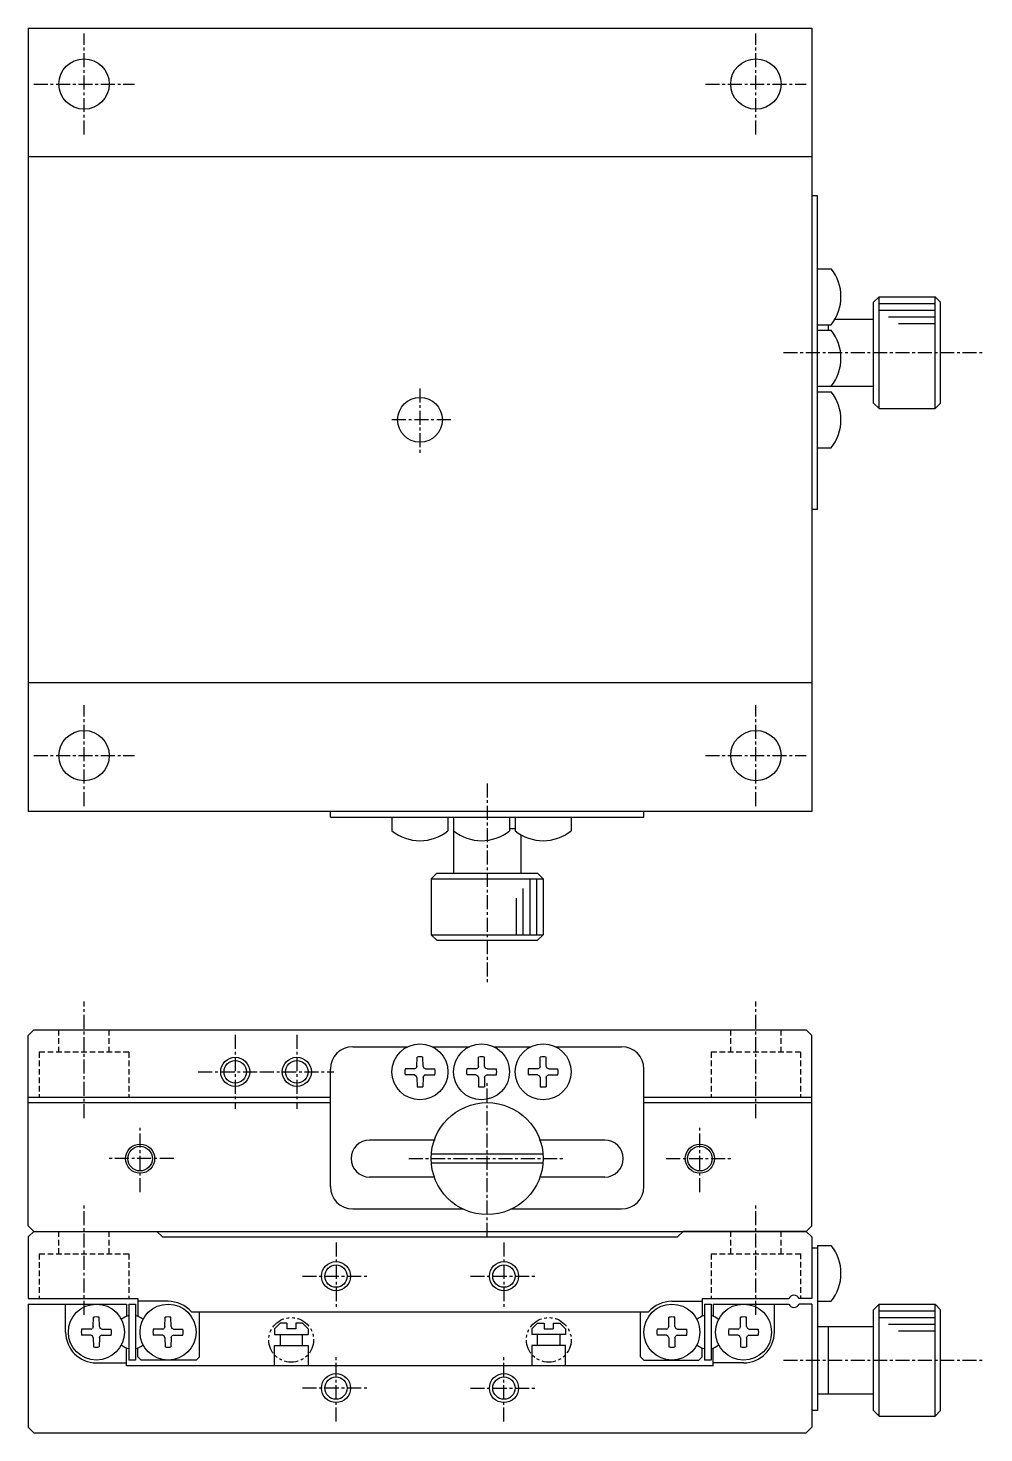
# Model space of a CAD drawing. Extents: x 83 to 293, y 48 to 319.
# Drawn here: x 152.5 to 237.9, y 193.1 to 318.6 of the extents above; entities that cross this region are included whole.
import ezdxf

# ---------------------------------------------------------------- set-up
doc = ezdxf.new("R2010")
doc.units = 0
for name, pattern in [('CENTER', [2, 1.25, -0.25, 0.25, -0.25]), ('DASHED', [0.75, 0.5, -0.25]), ('PHANTOM', [2.5, 1.25, -0.25, 0.25, -0.25, 0.25, -0.25])]:
    doc.linetypes.add(name, pattern=pattern)
doc.layers.get('0').update_dxf_attribs({"linetype": 'CONTINUOUS'})
doc.layers.add('CENTER', color=1, linetype='CENTER')

msp = doc.modelspace()

# ---------------------------------------------------------------- linework, layer by layer
at = {"color": 7, "linetype": 'CONTINUOUS'}
for p, q in [((152.49, 318.63), (222.49, 318.63)), ((152.49, 318.63), (152.49, 248.63)), ((222.49, 318.63), (222.49, 248.63)), ((222.49, 307.13), (152.49, 307.13)), ((222.99, 303.63), (222.49, 303.63)), ((222.99, 275.63), (222.99, 303.63)), ((222.99, 297.13), (224.21, 297.13)), ((227.99, 294.13), (228.49, 294.63)), ((227.99, 285.13), (227.99, 294.13)), ((228.49, 284.63), (228.49, 294.63)), ((228.49, 294.63), (233.49, 294.63)), ((233.49, 284.63), (233.49, 294.63)), ((233.49, 294.63), (233.99, 294.13)), ((233.99, 285.13), (233.99, 294.13)), ((224.55, 292.63), (227.99, 292.63)), ((222.99, 292.13), (224.21, 292.13)), ((222.99, 291.63), (224.21, 291.63)), ((223.99, 291.63), (223.99, 292.13)), ((222.99, 286.63), (224.21, 286.63)), ((224.21, 286.63), (227.99, 286.63)), ((222.99, 286.13), (224.21, 286.13)), ((228.49, 284.63), (227.99, 285.13)), ((233.99, 285.13), (233.49, 284.63)), ((228.49, 284.63), (233.49, 284.63)), ((222.99, 281.13), (224.21, 281.13)), ((222.99, 275.63), (222.49, 275.63)), ((222.49, 260.13), (152.49, 260.13)), ((222.49, 248.63), (152.49, 248.63)), ((179.49, 248.13), (179.49, 248.63)), ((207.49, 248.13), (207.49, 248.63)), ((179.49, 248.13), (207.49, 248.13)), ((184.99, 248.13), (184.99, 246.9)), ((189.99, 248.13), (189.99, 246.9)), ((190.49, 248.13), (190.49, 246.9)), ((195.49, 248.13), (195.49, 246.9)), ((195.99, 248.13), (195.99, 246.9)), ((200.99, 248.13), (200.99, 246.9)), ((190.49, 246.9), (190.49, 243.13)), ((195.49, 247.13), (195.99, 247.13)), ((196.49, 246.56), (196.49, 243.13)), ((188.49, 242.63), (188.99, 243.13)), ((188.49, 242.63), (198.49, 242.63)), ((188.49, 242.63), (188.49, 237.63)), ((188.99, 243.13), (197.99, 243.13)), ((197.99, 243.13), (198.49, 242.63)), ((198.49, 242.63), (198.49, 237.63)), ((188.49, 237.63), (198.49, 237.63)), ((188.99, 237.13), (188.49, 237.63)), ((198.49, 237.63), (197.99, 237.13)), ((188.99, 237.13), (197.99, 237.13)), ((152.99, 229.13), (152.49, 228.63)), ((152.49, 211.63), (152.49, 228.63)), ((152.99, 229.13), (221.99, 229.13)), ((221.99, 229.13), (222.49, 228.63)), ((222.49, 211.63), (222.49, 228.63)), ((181.49, 227.63), (186.4, 227.63)), ((188.58, 227.63), (191.9, 227.63)), ((194.08, 227.63), (197.4, 227.63)), ((199.58, 227.63), (205.49, 227.63)), ((187.21, 225.86), (187.23, 226.7)), ((187.76, 225.86), (187.75, 226.7)), ((192.71, 225.86), (192.73, 226.7)), ((193.26, 225.86), (193.25, 226.7)), ((198.21, 225.86), (198.23, 226.7)), ((198.76, 225.86), (198.75, 226.7)), ((179.49, 215.13), (179.49, 225.63)), ((186.99, 225.65), (186.16, 225.64)), ((186.99, 225.1), (186.16, 225.12)), ((186.99, 225.65), (187.15, 225.72)), ((186.99, 225.1), (187.15, 225.03)), ((187.21, 225.86), (187.15, 225.72)), ((187.21, 224.89), (187.15, 225.03)), ((187.21, 224.89), (187.23, 224.05)), ((187.76, 224.89), (187.75, 224.05)), ((187.76, 225.86), (187.82, 225.72)), ((187.76, 224.89), (187.82, 225.03)), ((187.99, 225.65), (187.82, 225.72)), ((187.99, 225.1), (187.82, 225.03)), ((187.99, 225.65), (188.81, 225.64)), ((187.99, 225.1), (188.81, 225.12)), ((192.49, 225.65), (191.66, 225.64)), ((192.49, 225.1), (191.66, 225.12)), ((192.49, 225.65), (192.65, 225.72)), ((192.49, 225.1), (192.65, 225.03)), ((192.71, 225.86), (192.65, 225.72)), ((192.71, 224.89), (192.65, 225.03)), ((192.71, 224.89), (192.73, 224.05)), ((193.26, 224.89), (193.25, 224.05)), ((193.26, 225.86), (193.32, 225.72)), ((193.26, 224.89), (193.32, 225.03)), ((193.49, 225.65), (193.32, 225.72)), ((193.49, 225.1), (193.32, 225.03)), ((193.49, 225.65), (194.31, 225.64)), ((193.49, 225.1), (194.31, 225.12)), ((197.99, 225.65), (197.16, 225.64)), ((197.99, 225.1), (197.16, 225.12)), ((197.99, 225.65), (198.15, 225.72)), ((197.99, 225.1), (198.15, 225.03)), ((198.21, 225.86), (198.15, 225.72)), ((198.21, 224.89), (198.15, 225.03)), ((198.21, 224.89), (198.23, 224.05)), ((198.76, 224.89), (198.75, 224.05)), ((198.76, 225.86), (198.82, 225.72)), ((198.76, 224.89), (198.82, 225.03)), ((198.99, 225.65), (198.82, 225.72)), ((198.99, 225.1), (198.82, 225.03)), ((198.99, 225.65), (199.81, 225.64)), ((198.99, 225.1), (199.81, 225.12)), ((207.49, 215.13), (207.49, 225.63)), ((152.49, 223.13), (179.49, 223.13)), ((152.49, 222.63), (179.49, 222.63)), ((207.49, 223.13), (222.49, 223.13)), ((207.49, 222.63), (222.49, 222.63)), ((188.84, 219.28), (182.99, 219.28)), ((203.99, 219.28), (198.13, 219.28)), ((198.47, 218.03), (188.5, 218.03)), ((198.47, 217.23), (188.5, 217.23)), ((188.7, 215.98), (182.99, 215.98)), ((203.99, 215.98), (198.27, 215.98)), ((181.49, 213.13), (191.31, 213.13)), ((195.67, 213.13), (205.49, 213.13)), ((152.99, 211.13), (152.49, 211.63)), ((152.49, 210.63), (152.99, 211.13)), ((152.99, 211.13), (221.99, 211.13)), ((152.99, 211.13), (163.99, 211.13)), ((164.49, 210.63), (163.99, 211.13)), ((210.99, 211.13), (210.49, 210.63)), ((221.99, 211.13), (210.99, 211.13)), ((222.49, 211.63), (221.99, 211.13)), ((222.49, 210.63), (221.99, 211.13)), ((152.49, 210.63), (152.49, 205.13)), ((164.49, 210.63), (210.49, 210.63)), ((222.49, 210.63), (222.49, 205.13)), ((222.99, 209.63), (222.49, 209.63)), ((222.99, 209.88), (224.21, 209.88)), ((222.99, 209.88), (222.99, 195.13)), ((152.49, 205.13), (162.29, 205.13)), ((152.49, 204.63), (152.49, 193.63)), ((152.49, 204.63), (161.29, 204.63)), ((155.84, 202.13), (155.84, 204.63)), ((161.29, 204.63), (161.29, 203.54)), ((161.49, 204.63), (162.09, 204.63)), ((161.49, 204.63), (161.49, 199.63)), ((162.09, 204.63), (162.09, 199.63)), ((162.29, 205.13), (162.29, 203.54)), ((164.99, 204.88), (162.29, 204.88)), ((209.99, 204.88), (212.69, 204.88)), ((212.69, 205.13), (220.43, 205.13)), ((212.69, 205.13), (212.69, 203.54)), ((212.89, 204.63), (213.49, 204.63)), ((212.89, 204.63), (212.89, 199.63)), ((213.49, 204.63), (213.49, 199.63)), ((213.69, 204.63), (220.43, 204.63)), ((213.69, 204.63), (213.69, 203.54)), ((219.14, 202.13), (219.14, 204.63)), ((222.49, 205.13), (221.35, 205.13)), ((222.49, 204.63), (221.35, 204.63)), ((222.49, 204.63), (222.49, 193.63)), ((222.99, 204.88), (224.21, 204.88)), ((227.99, 204.13), (228.49, 204.63)), ((228.49, 194.63), (228.49, 204.63)), ((228.49, 204.63), (233.49, 204.63)), ((233.49, 194.63), (233.49, 204.63)), ((233.49, 204.63), (233.99, 204.13)), ((158.31, 202.62), (158.33, 203.45)), ((158.86, 202.62), (158.85, 203.45)), ((164.71, 202.62), (164.73, 203.45)), ((165.26, 202.62), (165.25, 203.45)), ((167.07, 203.93), (207.91, 203.93)), ((167.79, 199.93), (167.79, 203.93)), ((207.19, 199.93), (207.19, 203.93)), ((209.71, 202.62), (209.73, 203.45)), ((210.26, 202.62), (210.25, 203.45)), ((216.11, 202.62), (216.13, 203.45)), ((216.66, 202.62), (216.65, 203.45)), ((227.99, 195.13), (227.99, 204.13)), ((233.99, 195.13), (233.99, 204.13)), ((158.11, 202.4), (157.26, 202.39)), ((158.11, 202.4), (158.24, 202.46)), ((158.31, 202.62), (158.24, 202.46)), ((158.86, 202.62), (158.94, 202.46)), ((159.07, 202.4), (158.94, 202.46)), ((159.07, 202.4), (159.91, 202.39)), ((164.51, 202.4), (163.66, 202.39)), ((164.51, 202.4), (164.64, 202.46)), ((164.71, 202.62), (164.64, 202.46)), ((165.26, 202.62), (165.34, 202.46)), ((165.47, 202.4), (165.34, 202.46)), ((165.47, 202.4), (166.31, 202.39)), ((174.49, 202.43), (174.99, 202.93)), ((174.49, 202.43), (174.49, 201.93)), ((175.59, 202.93), (174.99, 202.93)), ((175.59, 202.93), (175.59, 202.43)), ((176.39, 202.43), (175.59, 202.43)), ((176.99, 202.93), (176.39, 202.93)), ((176.39, 202.93), (176.39, 202.43)), ((177.49, 202.43), (176.99, 202.93)), ((177.49, 202.43), (177.49, 201.93)), ((197.49, 202.43), (197.99, 202.93)), ((197.49, 202.43), (197.49, 201.93)), ((197.99, 202.93), (198.59, 202.93)), ((198.59, 202.93), (198.59, 202.43)), ((198.59, 202.43), (199.39, 202.43)), ((199.39, 202.93), (199.99, 202.93)), ((199.39, 202.93), (199.39, 202.43)), ((200.49, 202.43), (199.99, 202.93)), ((200.49, 202.43), (200.49, 201.93)), ((209.51, 202.4), (208.66, 202.39)), ((209.51, 202.4), (209.64, 202.46)), ((209.71, 202.62), (209.64, 202.46)), ((210.26, 202.62), (210.34, 202.46)), ((210.47, 202.4), (210.34, 202.46)), ((210.47, 202.4), (211.31, 202.39)), ((215.91, 202.4), (215.06, 202.39)), ((215.91, 202.4), (216.04, 202.46)), ((216.11, 202.62), (216.04, 202.46)), ((216.66, 202.62), (216.74, 202.46)), ((216.87, 202.4), (216.74, 202.46)), ((216.87, 202.4), (217.71, 202.39)), ((222.99, 202.63), (227.99, 202.63)), ((223.99, 196.63), (223.99, 202.63)), ((158.11, 201.85), (157.26, 201.87)), ((158.11, 201.85), (158.24, 201.79)), ((158.31, 201.63), (158.24, 201.79)), ((158.31, 201.63), (158.33, 200.8)), ((158.86, 201.63), (158.85, 200.8)), ((158.86, 201.63), (158.94, 201.79)), ((159.07, 201.85), (158.94, 201.79)), ((159.07, 201.85), (159.91, 201.87)), ((164.51, 201.85), (163.66, 201.87)), ((164.51, 201.85), (164.64, 201.79)), ((164.71, 201.63), (164.64, 201.79)), ((164.71, 201.63), (164.73, 200.8)), ((165.26, 201.63), (165.25, 200.8)), ((165.26, 201.63), (165.34, 201.79)), ((165.47, 201.85), (165.34, 201.79)), ((165.47, 201.85), (166.31, 201.87)), ((174.49, 201.93), (177.49, 201.93)), ((174.49, 200.93), (177.49, 200.93)), ((174.49, 199.13), (174.49, 200.93)), ((174.99, 201.93), (174.99, 200.93)), ((176.99, 200.93), (176.99, 201.93)), ((177.49, 200.93), (177.49, 199.13)), ((200.49, 201.93), (197.49, 201.93)), ((200.49, 200.93), (197.49, 200.93)), ((197.49, 200.93), (197.49, 199.13)), ((197.99, 200.93), (197.99, 201.93)), ((199.99, 201.93), (199.99, 200.93)), ((200.49, 199.13), (200.49, 200.93)), ((209.51, 201.85), (208.66, 201.87)), ((209.51, 201.85), (209.64, 201.79)), ((209.71, 201.63), (209.64, 201.79)), ((209.71, 201.63), (209.73, 200.8)), ((210.26, 201.63), (210.25, 200.8)), ((210.26, 201.63), (210.34, 201.79)), ((210.47, 201.85), (210.34, 201.79)), ((210.47, 201.85), (211.31, 201.87)), ((215.91, 201.85), (215.06, 201.87)), ((215.91, 201.85), (216.04, 201.79)), ((216.11, 201.63), (216.04, 201.79)), ((216.11, 201.63), (216.13, 200.8)), ((216.66, 201.63), (216.65, 200.8)), ((216.66, 201.63), (216.74, 201.79)), ((216.87, 201.85), (216.74, 201.79)), ((216.87, 201.85), (217.71, 201.87)), ((161.29, 199.13), (161.29, 200.71)), ((162.09, 199.63), (161.49, 199.63)), ((162.29, 199.93), (162.29, 200.71)), ((162.29, 199.93), (162.59, 199.63)), ((167.49, 199.63), (162.59, 199.63)), ((167.79, 199.93), (167.49, 199.63)), ((207.19, 199.93), (207.49, 199.63)), ((207.49, 199.63), (212.39, 199.63)), ((212.69, 199.93), (212.39, 199.63)), ((212.69, 199.93), (212.69, 200.71)), ((213.49, 199.63), (212.89, 199.63)), ((213.69, 199.13), (213.69, 200.71)), ((158.59, 199.38), (161.29, 199.38)), ((213.69, 199.13), (161.29, 199.13)), ((216.39, 199.38), (213.69, 199.38)), ((222.99, 196.63), (227.99, 196.63)), ((222.99, 195.13), (222.49, 195.13)), ((228.49, 194.63), (227.99, 195.13)), ((228.49, 194.63), (233.49, 194.63)), ((233.99, 195.13), (233.49, 194.63)), ((152.49, 193.63), (152.99, 193.13)), ((222.49, 193.63), (221.99, 193.13)), ((152.99, 193.13), (221.99, 193.13))]:
    msp.add_line(p, q, dxfattribs=at)
at = {"color": 3, "linetype": 'CONTINUOUS'}
for p, q in [((228.49, 294.03), (233.49, 294.03)), ((228.49, 293.43), (233.49, 293.43)), ((229.35, 292.83), (233.49, 292.83)), ((230.22, 292.23), (233.49, 292.23)), ((197.29, 242.63), (197.29, 237.63)), ((197.89, 242.63), (197.89, 237.63)), ((196.69, 241.76), (196.69, 237.63)), ((196.09, 240.89), (196.09, 237.63)), ((228.49, 204.03), (233.49, 204.03)), ((228.49, 203.43), (233.49, 203.43)), ((229.35, 202.83), (233.49, 202.83)), ((230.22, 202.23), (233.49, 202.23))]:
    msp.add_line(p, q, dxfattribs=at)
at = {"color": 3, "linetype": 'DASHED'}
for p, q in [((155.24, 227.13), (155.24, 229.13)), ((159.74, 227.13), (159.74, 229.13)), ((215.24, 227.13), (215.24, 229.13)), ((219.74, 227.13), (219.74, 229.13)), ((153.49, 227.13), (153.49, 223.13)), ((161.49, 227.13), (153.49, 227.13)), ((161.49, 227.13), (161.49, 223.13)), ((213.49, 227.13), (213.49, 223.13)), ((221.49, 227.13), (213.49, 227.13)), ((221.49, 227.13), (221.49, 223.13)), ((155.24, 209.13), (155.24, 211.13)), ((159.74, 209.13), (159.74, 211.13)), ((215.24, 209.13), (215.24, 211.13)), ((219.74, 209.13), (219.74, 211.13)), ((153.49, 209.13), (153.49, 205.13)), ((153.49, 209.13), (161.49, 209.13)), ((161.49, 209.13), (161.49, 205.13)), ((213.49, 209.13), (213.49, 205.13)), ((213.49, 209.13), (221.49, 209.13)), ((221.49, 209.15), (221.49, 205.13))]:
    msp.add_line(p, q, dxfattribs=at)
at = {"color": 7, "linetype": 'CONTINUOUS'}
for centre, radius in [((157.49, 313.63), 2.25), ((157.49, 313.63), 2.25), ((217.49, 313.63), 2.25), ((187.49, 283.63), 2), ((157.49, 253.63), 2.25), ((217.49, 253.63), 2.25), ((187.49, 225.38), 2.5), ((192.99, 225.38), 2.5), ((198.49, 225.38), 2.5), ((170.99, 225.38), 1), ((176.49, 225.38), 1), ((193.49, 217.63), 5), ((162.49, 217.63), 1.1), ((212.49, 217.63), 1.1), ((179.99, 207.13), 1), ((194.99, 207.13), 1), ((158.59, 202.13), 2.5), ((164.99, 202.13), 2.5), ((209.99, 202.13), 2.5), ((216.39, 202.13), 2.5), ((179.99, 197.13), 1), ((194.99, 197.13), 1)]:
    msp.add_circle(centre, radius, dxfattribs=at)
at = {"color": 3, "linetype": 'CONTINUOUS'}
for centre in [(170.99, 225.38), (176.49, 225.38), (162.49, 217.63), (212.49, 217.63), (179.99, 207.13), (194.99, 207.13), (179.99, 197.13), (194.99, 197.13)]:
    msp.add_circle(centre, 1.3, dxfattribs=at)
at = {"color": 3, "linetype": 'PHANTOM'}
for centre in [(175.99, 201.43), (198.99, 201.43)]:
    msp.add_circle(centre, 2, dxfattribs=at)
at = {"color": 7, "linetype": 'CONTINUOUS'}
for centre, radius, start, end in [((221.09, 294.63), 4, 321.3178, 38.6822), ((221.09, 289.13), 4, 321.3178, 38.6822), ((221.09, 283.63), 4, 321.3178, 38.6822), ((187.49, 250.03), 4, 231.3178, 308.6822), ((192.99, 250.03), 4, 231.3178, 308.6822), ((198.49, 250.03), 4, 231.3178, 308.6822), ((181.49, 225.63), 2, 90, 180), ((205.49, 225.63), 2, 0, 90), ((187.49, 225.38), 1.35, 78.8959, 101.1041), ((192.99, 225.38), 1.35, 78.8959, 101.1041), ((198.49, 225.38), 1.35, 78.8959, 101.1041), ((187.49, 225.38), 1.35, 168.8959, 191.1041), ((187.49, 225.38), 1.35, 348.8959, 11.1041), ((192.99, 225.38), 1.35, 168.8959, 191.1041), ((192.99, 225.38), 1.35, 348.8959, 11.1041), ((198.49, 225.38), 1.35, 168.8959, 191.1041), ((198.49, 225.38), 1.35, 348.8959, 11.1041), ((187.49, 225.38), 1.35, 258.8959, 281.1041), ((192.99, 225.38), 1.35, 258.8959, 281.1041), ((198.49, 225.38), 1.35, 258.8959, 281.1041), ((182.99, 217.63), 1.65, 90, 270), ((203.99, 217.63), 1.65, 270, 90), ((181.49, 215.13), 2, 180, 270), ((205.49, 215.13), 2, 270, 0), ((221.09, 207.38), 4, 321.3178, 38.6822), ((164.99, 202.13), 2.75, 40.8851, 90), ((209.99, 202.13), 2.75, 90, 139.1149), ((220.89, 204.93), 0.5, 23.5782, 156.4218), ((220.89, 204.83), 0.5, 203.5782, 336.4218), ((158.59, 202.13), 1.35, 78.8959, 101.1041), ((161.79, 202.13), 1.5, 101.537, 130.5416), ((161.79, 202.13), 1.5, 49.4584, 78.463), ((164.99, 202.13), 1.35, 78.8959, 101.1041), ((209.99, 202.13), 1.35, 78.8959, 101.1041), ((213.19, 202.13), 1.5, 101.537, 130.5416), ((213.19, 202.13), 1.5, 49.4584, 78.463), ((216.39, 202.13), 1.35, 78.8959, 101.1041), ((158.59, 202.13), 2.75, 180, 270), ((158.59, 202.13), 1.35, 168.8959, 191.1041), ((158.59, 202.13), 1.35, 348.8959, 11.1041), ((164.99, 202.13), 1.35, 168.8959, 191.1041), ((164.99, 202.13), 1.35, 348.8959, 11.1041), ((209.99, 202.13), 1.35, 168.8959, 191.1041), ((209.99, 202.13), 1.35, 348.8959, 11.1041), ((216.39, 202.13), 1.35, 168.8959, 191.1041), ((216.39, 202.13), 2.75, 270, 0), ((216.39, 202.13), 1.35, 348.8959, 11.1041), ((158.59, 202.13), 1.35, 258.8959, 281.1041), ((161.79, 202.13), 1.5, 229.4584, 258.4631), ((161.79, 202.13), 1.5, 281.537, 310.5416), ((164.99, 202.13), 1.35, 258.8959, 281.1041), ((209.99, 202.13), 1.35, 258.8959, 281.1041), ((213.19, 202.13), 1.5, 229.4584, 258.4631), ((213.19, 202.13), 1.5, 281.537, 310.5416), ((216.39, 202.13), 1.35, 258.8959, 281.1041)]:
    msp.add_arc(centre, radius, start, end, dxfattribs=at)
at = {"layer": 'CENTER', "color": 1, "linetype": 'CENTER'}
for p, q in [((157.49, 309.13), (157.49, 318.13)), ((217.49, 309.13), (217.49, 318.13)), ((152.99, 313.63), (161.99, 313.63)), ((212.99, 313.63), (221.99, 313.63)), ((219.96, 289.63), (237.86, 289.63)), ((187.49, 286.44), (187.49, 280.49)), ((190.24, 283.63), (184.84, 283.63)), ((157.49, 249.13), (157.49, 258.13)), ((217.49, 249.13), (217.49, 258.13)), ((152.99, 253.63), (161.99, 253.63)), ((212.99, 253.63), (221.99, 253.63)), ((193.49, 251.15), (193.49, 233.26)), ((157.49, 221.23), (157.49, 231.66)), ((217.49, 221.23), (217.49, 231.66)), ((170.99, 228.68), (170.99, 222.08)), ((176.49, 228.68), (176.49, 222.08)), ((167.69, 225.38), (174.29, 225.38)), ((173.19, 225.38), (179.79, 225.38)), ((193.49, 210.63), (193.49, 224.63)), ((162.49, 214.63), (162.49, 220.63)), ((212.49, 214.63), (212.49, 220.63)), ((165.49, 217.63), (159.49, 217.63)), ((186.49, 217.63), (200.49, 217.63)), ((209.49, 217.63), (215.49, 217.63)), ((157.49, 203.68), (157.49, 213.6)), ((217.49, 203.68), (217.49, 213.6)), ((179.99, 210.13), (179.99, 204.13)), ((194.99, 210.13), (194.99, 204.13)), ((176.99, 207.13), (182.99, 207.13)), ((191.99, 207.13), (197.99, 207.13)), ((179.99, 194.13), (179.99, 200.13)), ((194.99, 194.13), (194.99, 200.13)), ((219.96, 199.63), (237.86, 199.63)), ((176.99, 197.15), (182.99, 197.15)), ((191.99, 197.13), (197.99, 197.13))]:
    msp.add_line(p, q, dxfattribs=at)

doc.saveas('drawing.dxf')
